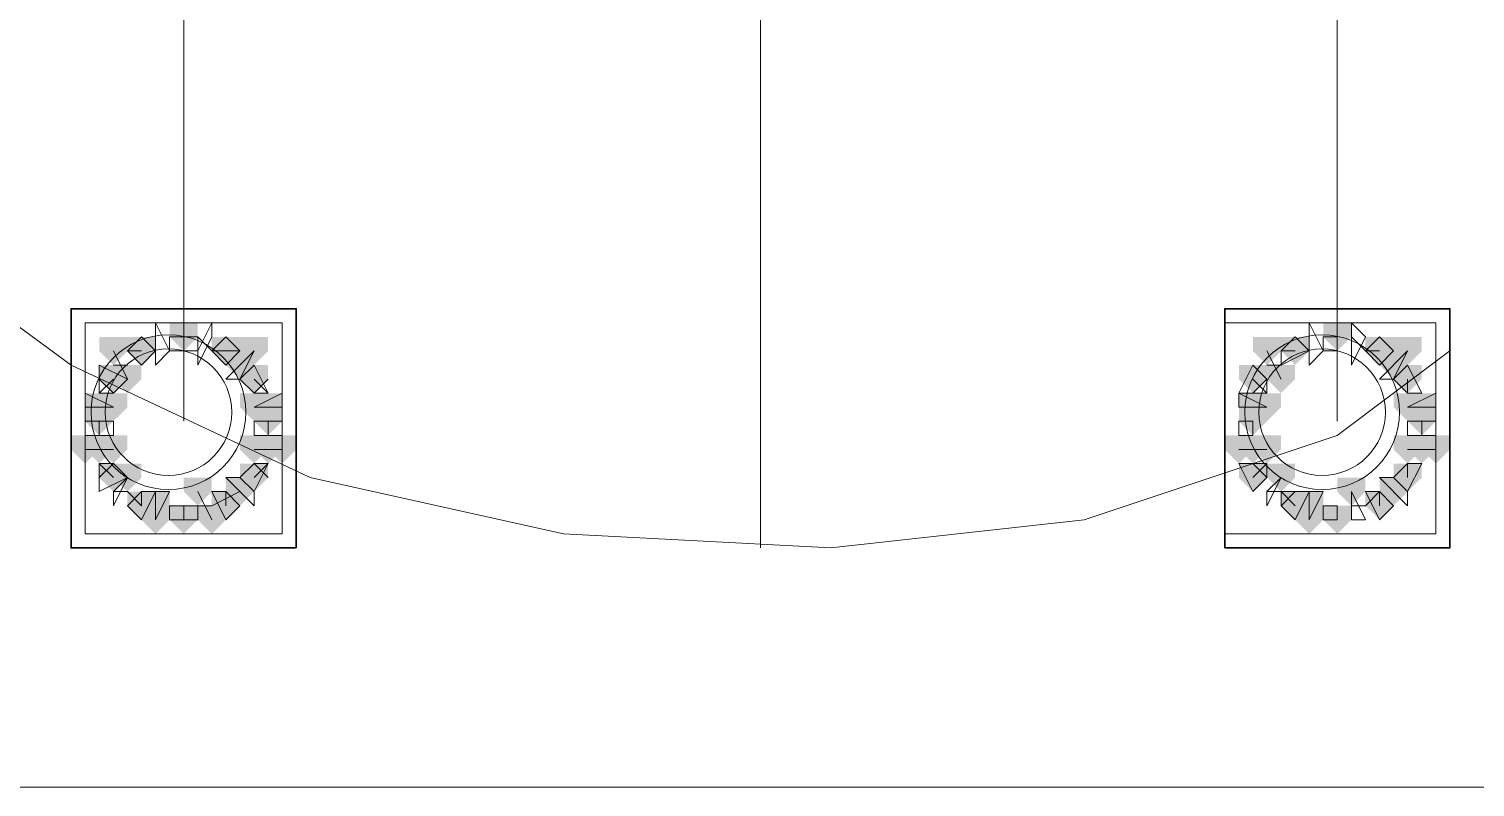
# Model space of a CAD drawing. Header units: millimetres. Extents: x 2315 to 4619, y 1334 to 1897.
# Drawn here: x 3748.86 to 3755.14, y 1534.67 to 1537.96 of the extents above; entities that cross this region are included whole.
import ezdxf

# ---------------------------------------------------------------- set-up
doc = ezdxf.new("R2010")
doc.units = ezdxf.units.MM
doc.linetypes.add('PDF_IMPORT', pattern=[1, 0.8, -0.2])
for name, color, linetype, true_color in [('PDF_10', 7, 'Continuous', 0x00b85c), ('PDF_AXIS', 7, 'Continuous', 0x00b85c), ('PDF_柱构件', 7, 'Continuous', 0x00b85c), ('PDF_转运站初步方案', 7, 'Continuous', 0x00b85c)]:
    doc.layers.add(name, color=color, linetype=linetype, true_color=true_color)
doc.layers.add('PDF_中心线层', color=1, linetype='Continuous')
doc.layers.add('PDF_粗实线层', color=7, linetype='Continuous')

msp = doc.modelspace()

# ---------------------------------------------------------------- hatches: boundary and pattern name
at = {"layer": 'PDF_10', "transparency": 33554559}
for points in [[(3749.5354, 1536.6876), (3749.4743, 1536.6876), (3749.4743, 1536.6265), (3749.5354, 1536.5655), (3749.5965, 1536.6265), (3749.5965, 1536.6876)], [(3749.5354, 1536.6876), (3749.4743, 1536.6876), (3749.4743, 1536.6265), (3749.5354, 1536.5655), (3749.5965, 1536.6265), (3749.5965, 1536.6876)], [(3754.544, 1536.6876), (3754.483, 1536.6876), (3754.483, 1536.6265), (3754.544, 1536.5655), (3754.6051, 1536.6265), (3754.6051, 1536.6876)], [(3754.544, 1536.6876), (3754.483, 1536.6876), (3754.483, 1536.6265), (3754.544, 1536.5655), (3754.6051, 1536.6265), (3754.6051, 1536.6876)], [(3749.3521, 1536.6265), (3749.2911, 1536.6265), (3749.2911, 1536.5655), (3749.3521, 1536.5044), (3749.4132, 1536.5655), (3749.4132, 1536.6265)], [(3749.3521, 1536.6265), (3749.2911, 1536.6265), (3749.2911, 1536.5655), (3749.3521, 1536.5044), (3749.4132, 1536.5655), (3749.4132, 1536.6265)], [(3749.3521, 1536.6265), (3749.2911, 1536.6265), (3749.2911, 1536.5655), (3749.3521, 1536.5044), (3749.4132, 1536.5655), (3749.4132, 1536.6265)], [(3749.7186, 1536.6265), (3749.6576, 1536.6265), (3749.6576, 1536.5655), (3749.7186, 1536.5044), (3749.7797, 1536.5655), (3749.7797, 1536.6265)], [(3749.7186, 1536.6265), (3749.6576, 1536.6265), (3749.6576, 1536.5655), (3749.7186, 1536.5044), (3749.7797, 1536.5655), (3749.7797, 1536.6265)], [(3749.7186, 1536.6265), (3749.6576, 1536.6265), (3749.6576, 1536.5655), (3749.7186, 1536.5044), (3749.7797, 1536.5655), (3749.7797, 1536.6265)], [(3754.3608, 1536.6265), (3754.2997, 1536.6265), (3754.2997, 1536.5655), (3754.3608, 1536.5044), (3754.4219, 1536.5655), (3754.4219, 1536.6265)], [(3754.3608, 1536.6265), (3754.2997, 1536.6265), (3754.2997, 1536.5655), (3754.3608, 1536.5044), (3754.4219, 1536.5655), (3754.4219, 1536.6265)], [(3754.7273, 1536.6265), (3754.6662, 1536.6265), (3754.6662, 1536.5655), (3754.7273, 1536.5044), (3754.7884, 1536.5655), (3754.7884, 1536.6265)], [(3754.7273, 1536.6265), (3754.6662, 1536.6265), (3754.6662, 1536.5655), (3754.7273, 1536.5044), (3754.7884, 1536.5655), (3754.7884, 1536.6265)], [(3754.7273, 1536.6265), (3754.6662, 1536.6265), (3754.6662, 1536.5655), (3754.7273, 1536.5044), (3754.7884, 1536.5655), (3754.7884, 1536.6265)], [(3749.23, 1536.5044), (3749.1689, 1536.5044), (3749.1689, 1536.4433), (3749.23, 1536.3822), (3749.2911, 1536.4433), (3749.2911, 1536.5044)], [(3749.23, 1536.5044), (3749.1689, 1536.5044), (3749.1689, 1536.4433), (3749.23, 1536.3822), (3749.2911, 1536.4433), (3749.2911, 1536.5044)], [(3749.8408, 1536.5044), (3749.7797, 1536.5044), (3749.7797, 1536.4433), (3749.8408, 1536.3822), (3749.9019, 1536.4433), (3749.9019, 1536.5044)], [(3749.8408, 1536.5044), (3749.7797, 1536.5044), (3749.7797, 1536.4433), (3749.8408, 1536.3822), (3749.9019, 1536.4433), (3749.9019, 1536.5044)], [(3754.1776, 1536.5044), (3754.1165, 1536.5044), (3754.1165, 1536.4433), (3754.1776, 1536.3822), (3754.2386, 1536.4433), (3754.2386, 1536.5044)], [(3754.1776, 1536.5044), (3754.1165, 1536.5044), (3754.1165, 1536.4433), (3754.1776, 1536.3822), (3754.2386, 1536.4433), (3754.2386, 1536.5044)], [(3754.8494, 1536.5044), (3754.7884, 1536.5044), (3754.7884, 1536.4433), (3754.8494, 1536.3822), (3754.9105, 1536.4433), (3754.9105, 1536.5044)], [(3754.8494, 1536.5044), (3754.7884, 1536.5044), (3754.7884, 1536.4433), (3754.8494, 1536.3822), (3754.9105, 1536.4433), (3754.9105, 1536.5044)], [(3749.1689, 1536.3211), (3749.1078, 1536.3211), (3749.1078, 1536.2601), (3749.1689, 1536.199), (3749.23, 1536.2601), (3749.23, 1536.3211)], [(3749.1689, 1536.3211), (3749.1078, 1536.3211), (3749.1078, 1536.2601), (3749.1689, 1536.199), (3749.23, 1536.2601), (3749.23, 1536.3211)], [(3749.9019, 1536.3211), (3749.8408, 1536.3211), (3749.8408, 1536.2601), (3749.9019, 1536.199), (3749.963, 1536.2601), (3749.963, 1536.3211)], [(3749.9019, 1536.3211), (3749.8408, 1536.3211), (3749.8408, 1536.2601), (3749.9019, 1536.199), (3749.963, 1536.2601), (3749.963, 1536.3211)], [(3749.9019, 1536.3211), (3749.8408, 1536.3211), (3749.8408, 1536.2601), (3749.9019, 1536.199), (3749.963, 1536.2601), (3749.963, 1536.3211)], [(3754.1776, 1536.3211), (3754.1165, 1536.3211), (3754.1165, 1536.2601), (3754.1776, 1536.199), (3754.2386, 1536.2601), (3754.2386, 1536.3211)], [(3754.1776, 1536.3211), (3754.1165, 1536.3211), (3754.1165, 1536.2601), (3754.1776, 1536.199), (3754.2386, 1536.2601), (3754.2386, 1536.3211)], [(3754.9105, 1536.3211), (3754.8494, 1536.3211), (3754.8494, 1536.2601), (3754.9105, 1536.199), (3754.9716, 1536.2601), (3754.9716, 1536.3211)], [(3754.9105, 1536.3211), (3754.8494, 1536.3211), (3754.8494, 1536.2601), (3754.9105, 1536.199), (3754.9716, 1536.2601), (3754.9716, 1536.3211)], [(3749.23, 1536.0768), (3749.1689, 1536.0768), (3749.1689, 1536.0157), (3749.23, 1535.9547), (3749.2911, 1536.0157), (3749.2911, 1536.0768)], [(3749.23, 1536.0768), (3749.1689, 1536.0768), (3749.1689, 1536.0157), (3749.23, 1535.9547), (3749.2911, 1536.0157), (3749.2911, 1536.0768)], [(3749.8408, 1536.0768), (3749.7797, 1536.0768), (3749.7797, 1536.0157), (3749.8408, 1535.9547), (3749.9019, 1536.0157), (3749.9019, 1536.0768)], [(3749.8408, 1536.0768), (3749.7797, 1536.0768), (3749.7797, 1536.0157), (3749.8408, 1535.9547), (3749.9019, 1536.0157), (3749.9019, 1536.0768)], [(3754.1776, 1536.0768), (3754.1165, 1536.0768), (3754.1165, 1536.0157), (3754.1776, 1535.9547), (3754.2386, 1536.0157), (3754.2386, 1536.0768)], [(3754.1776, 1536.0768), (3754.1165, 1536.0768), (3754.1165, 1536.0157), (3754.1776, 1535.9547), (3754.2386, 1536.0157), (3754.2386, 1536.0768)], [(3754.8494, 1536.0768), (3754.7884, 1536.0768), (3754.7884, 1536.0157), (3754.8494, 1535.9547), (3754.9105, 1536.0157), (3754.9105, 1536.0768)], [(3754.8494, 1536.0768), (3754.7884, 1536.0768), (3754.7884, 1536.0157), (3754.8494, 1535.9547), (3754.9105, 1536.0157), (3754.9105, 1536.0768)], [(3749.3521, 1535.9547), (3749.2911, 1535.9547), (3749.2911, 1535.8936), (3749.3521, 1535.8325), (3749.4132, 1535.8936), (3749.4132, 1535.9547)], [(3749.3521, 1535.9547), (3749.2911, 1535.9547), (3749.2911, 1535.8936), (3749.3521, 1535.8325), (3749.4132, 1535.8936), (3749.4132, 1535.9547)], [(3749.7186, 1535.9547), (3749.6576, 1535.9547), (3749.6576, 1535.8936), (3749.7186, 1535.8325), (3749.7797, 1535.8936), (3749.7797, 1535.9547)], [(3749.7186, 1535.9547), (3749.6576, 1535.9547), (3749.6576, 1535.8936), (3749.7186, 1535.8325), (3749.7797, 1535.8936), (3749.7797, 1535.9547)], [(3754.3608, 1535.9547), (3754.2997, 1535.9547), (3754.2997, 1535.8936), (3754.3608, 1535.8325), (3754.4219, 1535.8936), (3754.4219, 1535.9547)], [(3754.3608, 1535.9547), (3754.2997, 1535.9547), (3754.2997, 1535.8936), (3754.3608, 1535.8325), (3754.4219, 1535.8936), (3754.4219, 1535.9547)], [(3754.7273, 1535.9547), (3754.6662, 1535.9547), (3754.6662, 1535.8936), (3754.7273, 1535.8325), (3754.7884, 1535.8936), (3754.7884, 1535.9547)], [(3754.7273, 1535.9547), (3754.6662, 1535.9547), (3754.6662, 1535.8936), (3754.7273, 1535.8325), (3754.7884, 1535.8936), (3754.7884, 1535.9547)], [(3749.5354, 1535.8936), (3749.4743, 1535.8936), (3749.4743, 1535.8325), (3749.5354, 1535.7714), (3749.5965, 1535.8325), (3749.5965, 1535.8936)], [(3749.5354, 1535.8936), (3749.4743, 1535.8936), (3749.4743, 1535.8325), (3749.5354, 1535.7714), (3749.5965, 1535.8325), (3749.5965, 1535.8936)], [(3754.544, 1535.8936), (3754.483, 1535.8936), (3754.483, 1535.8325), (3754.544, 1535.7714), (3754.6051, 1535.8325), (3754.6051, 1535.8936)], [(3754.544, 1535.8936), (3754.483, 1535.8936), (3754.483, 1535.8325), (3754.544, 1535.7714), (3754.6051, 1535.8325), (3754.6051, 1535.8936)]]:
    msp.add_hatch(color=6, dxfattribs=at).paths.add_polyline_path(points)
at = {"layer": 'PDF_柱构件', "transparency": 33554559}
for points in [[(3749.23, 1536.6265), (3749.1689, 1536.6265), (3749.1689, 1536.5655), (3749.23, 1536.5044), (3749.2911, 1536.5655), (3749.2911, 1536.6265)], [(3749.8408, 1536.6265), (3749.7797, 1536.6265), (3749.7797, 1536.5655), (3749.8408, 1536.5044), (3749.9019, 1536.5655), (3749.9019, 1536.6265)], [(3754.2386, 1536.6265), (3754.1776, 1536.6265), (3754.1776, 1536.5655), (3754.2386, 1536.5044), (3754.2997, 1536.5655), (3754.2997, 1536.6265)], [(3754.8494, 1536.6265), (3754.7884, 1536.6265), (3754.7884, 1536.5655), (3754.8494, 1536.5044), (3754.9105, 1536.5655), (3754.9105, 1536.6265)], [(3749.2911, 1536.5044), (3749.23, 1536.5044), (3749.23, 1536.4433), (3749.2911, 1536.3822), (3749.3521, 1536.4433), (3749.3521, 1536.5044)], [(3749.7797, 1536.5655), (3749.7186, 1536.5655), (3749.7186, 1536.5044), (3749.7797, 1536.4433), (3749.8408, 1536.5044), (3749.8408, 1536.5655)], [(3754.2997, 1536.5044), (3754.2386, 1536.5044), (3754.2386, 1536.4433), (3754.2997, 1536.3822), (3754.3608, 1536.4433), (3754.3608, 1536.5044)], [(3754.7884, 1536.5655), (3754.7273, 1536.5655), (3754.7273, 1536.5044), (3754.7884, 1536.4433), (3754.8494, 1536.5044), (3754.8494, 1536.5655)], [(3749.1689, 1536.3822), (3749.1078, 1536.3822), (3749.1078, 1536.3211), (3749.1689, 1536.2601), (3749.23, 1536.3211), (3749.23, 1536.3822)], [(3749.23, 1536.3822), (3749.1689, 1536.3822), (3749.1689, 1536.3211), (3749.23, 1536.2601), (3749.2911, 1536.3211), (3749.2911, 1536.3822)], [(3749.8408, 1536.3822), (3749.7797, 1536.3822), (3749.7797, 1536.3211), (3749.8408, 1536.2601), (3749.9019, 1536.3211), (3749.9019, 1536.3822)], [(3749.9019, 1536.3822), (3749.8408, 1536.3822), (3749.8408, 1536.3211), (3749.9019, 1536.2601), (3749.963, 1536.3211), (3749.963, 1536.3822)], [(3754.1776, 1536.3822), (3754.1165, 1536.3822), (3754.1165, 1536.3211), (3754.1776, 1536.2601), (3754.2386, 1536.3211), (3754.2386, 1536.3822)], [(3754.2386, 1536.3822), (3754.1776, 1536.3822), (3754.1776, 1536.3211), (3754.2386, 1536.2601), (3754.2997, 1536.3211), (3754.2997, 1536.3822)], [(3754.8494, 1536.3822), (3754.7884, 1536.3822), (3754.7884, 1536.3211), (3754.8494, 1536.2601), (3754.9105, 1536.3211), (3754.9105, 1536.3822)], [(3754.9105, 1536.3822), (3754.8494, 1536.3822), (3754.8494, 1536.3211), (3754.9105, 1536.2601), (3754.9716, 1536.3211), (3754.9716, 1536.3822)], [(3749.1078, 1536.199), (3749.0467, 1536.199), (3749.0467, 1536.1379), (3749.1078, 1536.0768), (3749.1689, 1536.1379), (3749.1689, 1536.199)], [(3749.1689, 1536.199), (3749.1078, 1536.199), (3749.1078, 1536.1379), (3749.1689, 1536.0768), (3749.23, 1536.1379), (3749.23, 1536.199)], [(3749.23, 1536.199), (3749.1689, 1536.199), (3749.1689, 1536.1379), (3749.23, 1536.0768), (3749.2911, 1536.1379), (3749.2911, 1536.199)], [(3749.8408, 1536.199), (3749.7797, 1536.199), (3749.7797, 1536.1379), (3749.8408, 1536.0768), (3749.9019, 1536.1379), (3749.9019, 1536.199)], [(3749.9019, 1536.199), (3749.8408, 1536.199), (3749.8408, 1536.1379), (3749.9019, 1536.0768), (3749.963, 1536.1379), (3749.963, 1536.199)], [(3749.963, 1536.199), (3749.9019, 1536.199), (3749.9019, 1536.1379), (3749.963, 1536.0768), (3750.024, 1536.1379), (3750.024, 1536.199)], [(3754.1165, 1536.199), (3754.0554, 1536.199), (3754.0554, 1536.1379), (3754.1165, 1536.0768), (3754.1776, 1536.1379), (3754.1776, 1536.199)], [(3754.1776, 1536.199), (3754.1165, 1536.199), (3754.1165, 1536.1379), (3754.1776, 1536.0768), (3754.2386, 1536.1379), (3754.2386, 1536.199)], [(3754.2386, 1536.199), (3754.1776, 1536.199), (3754.1776, 1536.1379), (3754.2386, 1536.0768), (3754.2997, 1536.1379), (3754.2997, 1536.199)], [(3754.8494, 1536.199), (3754.7884, 1536.199), (3754.7884, 1536.1379), (3754.8494, 1536.0768), (3754.9105, 1536.1379), (3754.9105, 1536.199)], [(3754.9105, 1536.199), (3754.8494, 1536.199), (3754.8494, 1536.1379), (3754.9105, 1536.0768), (3754.9716, 1536.1379), (3754.9716, 1536.199)], [(3754.9716, 1536.199), (3754.9105, 1536.199), (3754.9105, 1536.1379), (3754.9716, 1536.0768), (3755.0327, 1536.1379), (3755.0327, 1536.199)], [(3749.2911, 1536.0768), (3749.23, 1536.0768), (3749.23, 1536.0157), (3749.2911, 1535.9547), (3749.3521, 1536.0157), (3749.3521, 1536.0768)], [(3754.2997, 1536.0768), (3754.2386, 1536.0768), (3754.2386, 1536.0157), (3754.2997, 1535.9547), (3754.3608, 1536.0157), (3754.3608, 1536.0768)], [(3749.5965, 1536.0157), (3749.5354, 1536.0157), (3749.5354, 1535.9547), (3749.5965, 1535.8936), (3749.6576, 1535.9547), (3749.6576, 1536.0157)], [(3749.7797, 1536.0157), (3749.7186, 1536.0157), (3749.7186, 1535.9547), (3749.7797, 1535.8936), (3749.8408, 1535.9547), (3749.8408, 1536.0157)], [(3754.6051, 1536.0157), (3754.544, 1536.0157), (3754.544, 1535.9547), (3754.6051, 1535.8936), (3754.6662, 1535.9547), (3754.6662, 1536.0157)], [(3754.7884, 1536.0157), (3754.7273, 1536.0157), (3754.7273, 1535.9547), (3754.7884, 1535.8936), (3754.8494, 1535.9547), (3754.8494, 1536.0157)], [(3749.4132, 1535.9547), (3749.3521, 1535.9547), (3749.3521, 1535.8936), (3749.4132, 1535.8325), (3749.4743, 1535.8936), (3749.4743, 1535.9547)], [(3754.4219, 1535.9547), (3754.3608, 1535.9547), (3754.3608, 1535.8936), (3754.4219, 1535.8325), (3754.483, 1535.8936), (3754.483, 1535.9547)], [(3749.4132, 1535.8936), (3749.3521, 1535.8936), (3749.3521, 1535.8325), (3749.4132, 1535.7714), (3749.4743, 1535.8325), (3749.4743, 1535.8936)], [(3749.6576, 1535.8936), (3749.5965, 1535.8936), (3749.5965, 1535.8325), (3749.6576, 1535.7714), (3749.7186, 1535.8325), (3749.7186, 1535.8936)], [(3754.4219, 1535.8936), (3754.3608, 1535.8936), (3754.3608, 1535.8325), (3754.4219, 1535.7714), (3754.483, 1535.8325), (3754.483, 1535.8936)]]:
    msp.add_hatch(color=6, dxfattribs=at).paths.add_polyline_path(points)
at = {"layer": 'PDF_转运站初步方案', "transparency": 33554559}
for points in [[(3749.5354, 1536.6876), (3749.4743, 1536.6876), (3749.4743, 1536.6265), (3749.5354, 1536.5655), (3749.5965, 1536.6265), (3749.5965, 1536.6876)], [(3749.5354, 1536.6876), (3749.4743, 1536.6876), (3749.4743, 1536.6265), (3749.5354, 1536.5655), (3749.5965, 1536.6265), (3749.5965, 1536.6876)], [(3754.544, 1536.6876), (3754.483, 1536.6876), (3754.483, 1536.6265), (3754.544, 1536.5655), (3754.6051, 1536.6265), (3754.6051, 1536.6876)], [(3754.544, 1536.6876), (3754.483, 1536.6876), (3754.483, 1536.6265), (3754.544, 1536.5655), (3754.6051, 1536.6265), (3754.6051, 1536.6876)], [(3749.3521, 1536.6265), (3749.2911, 1536.6265), (3749.2911, 1536.5655), (3749.3521, 1536.5044), (3749.4132, 1536.5655), (3749.4132, 1536.6265)], [(3749.3521, 1536.6265), (3749.2911, 1536.6265), (3749.2911, 1536.5655), (3749.3521, 1536.5044), (3749.4132, 1536.5655), (3749.4132, 1536.6265)], [(3749.7186, 1536.6265), (3749.6576, 1536.6265), (3749.6576, 1536.5655), (3749.7186, 1536.5044), (3749.7797, 1536.5655), (3749.7797, 1536.6265)], [(3749.7186, 1536.6265), (3749.6576, 1536.6265), (3749.6576, 1536.5655), (3749.7186, 1536.5044), (3749.7797, 1536.5655), (3749.7797, 1536.6265)], [(3754.3608, 1536.6265), (3754.2997, 1536.6265), (3754.2997, 1536.5655), (3754.3608, 1536.5044), (3754.4219, 1536.5655), (3754.4219, 1536.6265)], [(3754.3608, 1536.6265), (3754.2997, 1536.6265), (3754.2997, 1536.5655), (3754.3608, 1536.5044), (3754.4219, 1536.5655), (3754.4219, 1536.6265)], [(3754.7273, 1536.6265), (3754.6662, 1536.6265), (3754.6662, 1536.5655), (3754.7273, 1536.5044), (3754.7884, 1536.5655), (3754.7884, 1536.6265)], [(3754.7273, 1536.6265), (3754.6662, 1536.6265), (3754.6662, 1536.5655), (3754.7273, 1536.5044), (3754.7884, 1536.5655), (3754.7884, 1536.6265)], [(3749.23, 1536.5044), (3749.1689, 1536.5044), (3749.1689, 1536.4433), (3749.23, 1536.3822), (3749.2911, 1536.4433), (3749.2911, 1536.5044)], [(3749.23, 1536.5044), (3749.1689, 1536.5044), (3749.1689, 1536.4433), (3749.23, 1536.3822), (3749.2911, 1536.4433), (3749.2911, 1536.5044)], [(3749.8408, 1536.5044), (3749.7797, 1536.5044), (3749.7797, 1536.4433), (3749.8408, 1536.3822), (3749.9019, 1536.4433), (3749.9019, 1536.5044)], [(3749.8408, 1536.5044), (3749.7797, 1536.5044), (3749.7797, 1536.4433), (3749.8408, 1536.3822), (3749.9019, 1536.4433), (3749.9019, 1536.5044)], [(3754.1776, 1536.5044), (3754.1165, 1536.5044), (3754.1165, 1536.4433), (3754.1776, 1536.3822), (3754.2386, 1536.4433), (3754.2386, 1536.5044)], [(3754.1776, 1536.5044), (3754.1165, 1536.5044), (3754.1165, 1536.4433), (3754.1776, 1536.3822), (3754.2386, 1536.4433), (3754.2386, 1536.5044)], [(3754.8494, 1536.5044), (3754.7884, 1536.5044), (3754.7884, 1536.4433), (3754.8494, 1536.3822), (3754.9105, 1536.4433), (3754.9105, 1536.5044)], [(3754.8494, 1536.5044), (3754.7884, 1536.5044), (3754.7884, 1536.4433), (3754.8494, 1536.3822), (3754.9105, 1536.4433), (3754.9105, 1536.5044)], [(3749.1689, 1536.3211), (3749.1078, 1536.3211), (3749.1078, 1536.2601), (3749.1689, 1536.199), (3749.23, 1536.2601), (3749.23, 1536.3211)], [(3749.1689, 1536.3211), (3749.1078, 1536.3211), (3749.1078, 1536.2601), (3749.1689, 1536.199), (3749.23, 1536.2601), (3749.23, 1536.3211)], [(3749.9019, 1536.3211), (3749.8408, 1536.3211), (3749.8408, 1536.2601), (3749.9019, 1536.199), (3749.963, 1536.2601), (3749.963, 1536.3211)], [(3749.9019, 1536.3211), (3749.8408, 1536.3211), (3749.8408, 1536.2601), (3749.9019, 1536.199), (3749.963, 1536.2601), (3749.963, 1536.3211)], [(3754.1776, 1536.3211), (3754.1165, 1536.3211), (3754.1165, 1536.2601), (3754.1776, 1536.199), (3754.2386, 1536.2601), (3754.2386, 1536.3211)], [(3754.1776, 1536.3211), (3754.1165, 1536.3211), (3754.1165, 1536.2601), (3754.1776, 1536.199), (3754.2386, 1536.2601), (3754.2386, 1536.3211)], [(3754.9105, 1536.3211), (3754.8494, 1536.3211), (3754.8494, 1536.2601), (3754.9105, 1536.199), (3754.9716, 1536.2601), (3754.9716, 1536.3211)], [(3754.9105, 1536.3211), (3754.8494, 1536.3211), (3754.8494, 1536.2601), (3754.9105, 1536.199), (3754.9716, 1536.2601), (3754.9716, 1536.3211)], [(3749.23, 1536.0768), (3749.1689, 1536.0768), (3749.1689, 1536.0157), (3749.23, 1535.9547), (3749.2911, 1536.0157), (3749.2911, 1536.0768)], [(3749.23, 1536.0768), (3749.1689, 1536.0768), (3749.1689, 1536.0157), (3749.23, 1535.9547), (3749.2911, 1536.0157), (3749.2911, 1536.0768)], [(3749.8408, 1536.0768), (3749.7797, 1536.0768), (3749.7797, 1536.0157), (3749.8408, 1535.9547), (3749.9019, 1536.0157), (3749.9019, 1536.0768)], [(3749.8408, 1536.0768), (3749.7797, 1536.0768), (3749.7797, 1536.0157), (3749.8408, 1535.9547), (3749.9019, 1536.0157), (3749.9019, 1536.0768)], [(3754.1776, 1536.0768), (3754.1165, 1536.0768), (3754.1165, 1536.0157), (3754.1776, 1535.9547), (3754.2386, 1536.0157), (3754.2386, 1536.0768)], [(3754.1776, 1536.0768), (3754.1165, 1536.0768), (3754.1165, 1536.0157), (3754.1776, 1535.9547), (3754.2386, 1536.0157), (3754.2386, 1536.0768)], [(3754.8494, 1536.0768), (3754.7884, 1536.0768), (3754.7884, 1536.0157), (3754.8494, 1535.9547), (3754.9105, 1536.0157), (3754.9105, 1536.0768)], [(3754.8494, 1536.0768), (3754.7884, 1536.0768), (3754.7884, 1536.0157), (3754.8494, 1535.9547), (3754.9105, 1536.0157), (3754.9105, 1536.0768)], [(3749.3521, 1535.9547), (3749.2911, 1535.9547), (3749.2911, 1535.8936), (3749.3521, 1535.8325), (3749.4132, 1535.8936), (3749.4132, 1535.9547)], [(3749.3521, 1535.9547), (3749.2911, 1535.9547), (3749.2911, 1535.8936), (3749.3521, 1535.8325), (3749.4132, 1535.8936), (3749.4132, 1535.9547)], [(3749.7186, 1535.9547), (3749.6576, 1535.9547), (3749.6576, 1535.8936), (3749.7186, 1535.8325), (3749.7797, 1535.8936), (3749.7797, 1535.9547)], [(3749.7186, 1535.9547), (3749.6576, 1535.9547), (3749.6576, 1535.8936), (3749.7186, 1535.8325), (3749.7797, 1535.8936), (3749.7797, 1535.9547)], [(3754.3608, 1535.9547), (3754.2997, 1535.9547), (3754.2997, 1535.8936), (3754.3608, 1535.8325), (3754.4219, 1535.8936), (3754.4219, 1535.9547)], [(3754.3608, 1535.9547), (3754.2997, 1535.9547), (3754.2997, 1535.8936), (3754.3608, 1535.8325), (3754.4219, 1535.8936), (3754.4219, 1535.9547)], [(3754.7273, 1535.9547), (3754.6662, 1535.9547), (3754.6662, 1535.8936), (3754.7273, 1535.8325), (3754.7884, 1535.8936), (3754.7884, 1535.9547)], [(3754.7273, 1535.9547), (3754.6662, 1535.9547), (3754.6662, 1535.8936), (3754.7273, 1535.8325), (3754.7884, 1535.8936), (3754.7884, 1535.9547)], [(3749.5354, 1535.8936), (3749.4743, 1535.8936), (3749.4743, 1535.8325), (3749.5354, 1535.7714), (3749.5965, 1535.8325), (3749.5965, 1535.8936)], [(3749.5354, 1535.8936), (3749.4743, 1535.8936), (3749.4743, 1535.8325), (3749.5354, 1535.7714), (3749.5965, 1535.8325), (3749.5965, 1535.8936)], [(3754.544, 1535.8936), (3754.483, 1535.8936), (3754.483, 1535.8325), (3754.544, 1535.7714), (3754.6051, 1535.8325), (3754.6051, 1535.8936)], [(3754.544, 1535.8936), (3754.483, 1535.8936), (3754.483, 1535.8325), (3754.544, 1535.7714), (3754.6051, 1535.8325), (3754.6051, 1535.8936)]]:
    msp.add_hatch(color=6, dxfattribs=at).paths.add_polyline_path(points)

# ---------------------------------------------------------------- linework, layer by layer
at = {"layer": 'PDF_10', "color": 6, "lineweight": 18}
for points in [[(3749.4743, 1536.6265), (3749.5965, 1536.6265)], [(3749.5354, 1536.5655), (3749.5354, 1536.6265)], [(3754.544, 1536.5655), (3754.544, 1536.6265), (3754.483, 1536.6265)], [(3749.2911, 1536.5655), (3749.3521, 1536.5655)], [(3749.6576, 1536.5655), (3749.7797, 1536.5655)], [(3754.2997, 1536.5655), (3754.3608, 1536.5655), (3754.2997, 1536.5655)], [(3754.7273, 1536.5655), (3754.6662, 1536.5655)], [(3749.1689, 1536.3822), (3749.23, 1536.4433)], [(3749.23, 1536.3822), (3749.1689, 1536.4433)], [(3749.8408, 1536.4433), (3749.9019, 1536.3822)], [(3749.8408, 1536.3822), (3749.9019, 1536.4433)], [(3754.2386, 1536.4433), (3754.1776, 1536.3822)], [(3754.2386, 1536.3822), (3754.1776, 1536.4433)], [(3754.8494, 1536.4433), (3754.8494, 1536.3822), (3754.8494, 1536.4433)], [(3749.1689, 1536.199), (3749.1689, 1536.2601), (3749.1078, 1536.2601)], [(3749.9019, 1536.2601), (3749.9019, 1536.199)], [(3754.1165, 1536.2601), (3754.1776, 1536.2601), (3754.1776, 1536.199)], [(3754.9105, 1536.199), (3754.9105, 1536.2601), (3754.8494, 1536.2601)], [(3749.23, 1536.0157), (3749.1689, 1536.0768)], [(3749.23, 1536.0768), (3749.1689, 1536.0157)], [(3749.9019, 1536.0768), (3749.8408, 1536.0157)], [(3749.8408, 1536.0768), (3749.9019, 1536.0157)], [(3754.1776, 1536.0768), (3754.2386, 1536.0157)], [(3754.2386, 1536.0768), (3754.1776, 1536.0157)], [(3754.8494, 1536.0157), (3754.8494, 1536.0768), (3754.8494, 1536.0157)], [(3749.3521, 1535.9547), (3749.3521, 1535.8936), (3749.2911, 1535.9547)], [(3749.7797, 1535.9547), (3749.6576, 1535.8936)], [(3749.7186, 1535.9547), (3749.7186, 1535.8936)], [(3754.2997, 1535.9547), (3754.3608, 1535.8936)], [(3754.3608, 1535.9547), (3754.2997, 1535.8936)], [(3754.6662, 1535.8936), (3754.7273, 1535.9547), (3754.7273, 1535.8936)], [(3749.5354, 1535.8936), (3749.5354, 1535.8325)], [(3754.483, 1535.8325), (3754.544, 1535.8325), (3754.544, 1535.8936)], [(3749.5965, 1535.8325), (3749.4743, 1535.8325)]]:
    msp.add_lwpolyline(points, dxfattribs=at)
at = {"layer": 'PDF_AXIS', "color": 6, "lineweight": 18}
for points in [[(3749.963, 1535.7714), (3749.963, 1536.6876), (3749.1078, 1536.6876), (3749.1078, 1535.7714)], [(3754.0554, 1535.7714), (3754.0554, 1536.6876), (3754.9716, 1536.6876), (3754.9716, 1535.7714)]]:
    msp.add_lwpolyline(points, close=True, dxfattribs=at)
at = {"layer": 'PDF_中心线层', "color": 5, "linetype": 'PDF_IMPORT', "lineweight": 18, "ltscale": 14.048656}
msp.add_lwpolyline([(3703.0527, 1534.672), (3773.0516, 1534.672), (3773.0516, 1561.6698), (3703.0527, 1561.6698), (3703.0527, 1534.672)], dxfattribs=at)
at = {"layer": 'PDF_中心线层', "color": 6, "lineweight": 18}
msp.add_lwpolyline([(3752.0397, 1535.7103), (3752.0397, 1547.6822)], close=True, dxfattribs=at)
for points in [[(3749.5354, 1547.1325), (3749.5354, 1536.2601)], [(3754.544, 1547.1325), (3754.544, 1536.2601)], [(3746.0538, 1541.6352), (3746.0538, 1541.1466), (3746.2981, 1539.986), (3746.7257, 1538.9476), (3747.3365, 1537.9703), (3748.1305, 1537.1763), (3749.0467, 1536.5044), (3750.0851, 1536.0157), (3751.1846, 1535.7714), (3752.3451, 1535.7103), (3753.4446, 1535.8325), (3754.544, 1536.199), (3755.0327, 1536.5655)]]:
    msp.add_lwpolyline(points, dxfattribs=at)
at = {"layer": 'PDF_柱构件', "color": 6, "lineweight": 18}
for points in [[(3749.4132, 1536.6265), (3749.4132, 1536.5044), (3749.4743, 1536.5655), (3749.4132, 1536.6876), (3749.4132, 1536.6265), (3749.4132, 1536.5655)], [(3749.5965, 1536.6265), (3749.6576, 1536.5655)], [(3754.4219, 1536.6265), (3754.4219, 1536.5655)], [(3754.6662, 1536.5655), (3754.6051, 1536.6265)], [(3749.23, 1536.5044), (3749.2911, 1536.5044)], [(3754.2997, 1536.5044), (3754.2386, 1536.5044)], [(3754.2386, 1535.9547), (3754.2997, 1536.0157), (3754.2386, 1535.8936), (3754.2386, 1535.9547), (3754.2997, 1535.9547)], [(3749.2911, 1535.9547), (3749.23, 1535.9547)], [(3749.6576, 1535.8936), (3749.5965, 1535.8936)], [(3754.6051, 1535.8936), (3754.6662, 1535.8936)]]:
    msp.add_lwpolyline(points, dxfattribs=at)
for points in [[(3749.6576, 1536.6876), (3749.5965, 1536.5655), (3749.5965, 1536.5044), (3749.6576, 1536.6265)], [(3754.4219, 1536.6876), (3754.483, 1536.5655), (3754.4219, 1536.5044), (3754.4219, 1536.6265)], [(3754.6662, 1536.6265), (3754.6051, 1536.5044), (3754.6051, 1536.5655), (3754.6051, 1536.6876)], [(3749.3521, 1536.5044), (3749.4132, 1536.5655), (3749.3521, 1536.6265), (3749.2911, 1536.5655)], [(3749.4743, 1536.5655), (3749.5965, 1536.5655), (3749.5965, 1536.6265), (3749.4743, 1536.6265)], [(3749.6576, 1536.5655), (3749.7186, 1536.5044), (3749.7797, 1536.5655), (3749.7186, 1536.6265)], [(3754.4219, 1536.5655), (3754.2997, 1536.5044), (3754.2997, 1536.5655), (3754.3608, 1536.6265)], [(3754.544, 1536.5655), (3754.483, 1536.5655), (3754.483, 1536.6265), (3754.544, 1536.6265)], [(3754.7273, 1536.5044), (3754.6662, 1536.5655), (3754.7273, 1536.6265), (3754.7884, 1536.5655)], [(3749.23, 1536.3822), (3749.2911, 1536.4433), (3749.1689, 1536.5044), (3749.1689, 1536.3822)], [(3749.23, 1536.5655), (3749.2911, 1536.4433)], [(3749.8408, 1536.5655), (3749.7186, 1536.4433), (3749.7797, 1536.4433)], [(3749.7797, 1536.4433), (3749.8408, 1536.3822), (3749.9019, 1536.3822), (3749.8408, 1536.5044)], [(3754.2386, 1536.4433), (3754.2386, 1536.3822), (3754.1165, 1536.3822), (3754.1776, 1536.5044)], [(3754.2386, 1536.5655), (3754.2997, 1536.4433)], [(3754.8494, 1536.5655), (3754.7884, 1536.4433), (3754.7273, 1536.4433)], [(3754.8494, 1536.3822), (3754.7884, 1536.4433), (3754.8494, 1536.5044), (3754.9105, 1536.3822)], [(3749.1078, 1536.3211), (3749.23, 1536.3211), (3749.1078, 1536.3822)], [(3749.963, 1536.3822), (3749.8408, 1536.3211), (3749.963, 1536.3211)], [(3754.1165, 1536.3822), (3754.2386, 1536.3211), (3754.1165, 1536.3211)], [(3754.9716, 1536.3211), (3754.8494, 1536.3211), (3754.9716, 1536.3822)], [(3749.23, 1536.199), (3749.23, 1536.2601), (3749.1078, 1536.2601), (3749.1078, 1536.199)], [(3749.8408, 1536.2601), (3749.8408, 1536.199), (3749.963, 1536.199), (3749.963, 1536.2601)], [(3754.1776, 1536.2601), (3754.1776, 1536.199), (3754.1165, 1536.199), (3754.1165, 1536.2601)], [(3754.8494, 1536.199), (3754.8494, 1536.2601), (3754.9716, 1536.2601), (3754.9716, 1536.199)], [(3749.1078, 1536.1379), (3749.23, 1536.1379)], [(3749.963, 1536.1379), (3749.8408, 1536.1379)], [(3754.1165, 1536.1379), (3754.2386, 1536.1379)], [(3754.9716, 1536.1379), (3754.8494, 1536.1379)], [(3749.2911, 1536.0157), (3749.23, 1536.0768), (3749.1689, 1536.0768), (3749.1689, 1535.9547)], [(3749.8408, 1536.0768), (3749.7797, 1536.0157), (3749.8408, 1535.9547), (3749.9019, 1536.0768)], [(3754.2386, 1536.0768), (3754.2386, 1536.0157), (3754.1776, 1535.9547), (3754.1165, 1536.0768)], [(3754.7884, 1536.0157), (3754.8494, 1536.0768), (3754.9105, 1536.0768), (3754.8494, 1535.9547)], [(3749.23, 1535.8936), (3749.2911, 1536.0157), (3749.23, 1535.9547)], [(3749.8408, 1535.9547), (3749.7797, 1536.0157), (3749.7186, 1536.0157), (3749.8408, 1535.8936)], [(3754.8494, 1535.8936), (3754.7273, 1536.0157), (3754.7884, 1536.0157), (3754.8494, 1535.9547)], [(3749.4132, 1535.9547), (3749.3521, 1535.9547), (3749.2911, 1535.8936), (3749.3521, 1535.8325)], [(3749.4132, 1535.8325), (3749.4743, 1535.9547), (3749.4132, 1535.9547)], [(3749.6576, 1535.8325), (3749.5965, 1535.9547)], [(3749.7186, 1535.9547), (3749.6576, 1535.9547), (3749.7186, 1535.8325), (3749.7797, 1535.8936)], [(3754.2997, 1535.9547), (3754.4219, 1535.9547), (3754.3608, 1535.8325), (3754.2997, 1535.8936)], [(3754.4219, 1535.8325), (3754.4219, 1535.9547), (3754.483, 1535.9547)], [(3754.6051, 1535.8325), (3754.6051, 1535.9547), (3754.6662, 1535.8325)], [(3754.6662, 1535.9547), (3754.7273, 1535.9547), (3754.7884, 1535.8936), (3754.7273, 1535.8325)], [(3749.5965, 1535.8936), (3749.4743, 1535.8936), (3749.4743, 1535.8325), (3749.5965, 1535.8325)], [(3754.483, 1535.8936), (3754.544, 1535.8936), (3754.544, 1535.8325), (3754.483, 1535.8325)]]:
    msp.add_lwpolyline(points, close=True, dxfattribs=at)
at = {"layer": 'PDF_粗实线层', "color": 6, "lineweight": 35}
for points in [[(3750.024, 1535.7103), (3750.024, 1536.7487), (3749.0467, 1536.7487), (3749.0467, 1535.7103)], [(3754.0554, 1535.7103), (3754.0554, 1536.7487), (3755.0327, 1536.7487), (3755.0327, 1535.7103)]]:
    msp.add_lwpolyline(points, close=True, dxfattribs=at)
at = {"layer": 'PDF_转运站初步方案', "color": 6, "lineweight": 18}
for centre, radius in [((3749.4693, 1536.2997), 0.3359), ((3754.4781, 1536.2997), 0.3359), ((3749.4693, 1536.2997), 0.2749), ((3754.4781, 1536.2997), 0.2749)]:
    msp.add_circle(centre, radius, dxfattribs=at)

doc.saveas('drawing.dxf')
